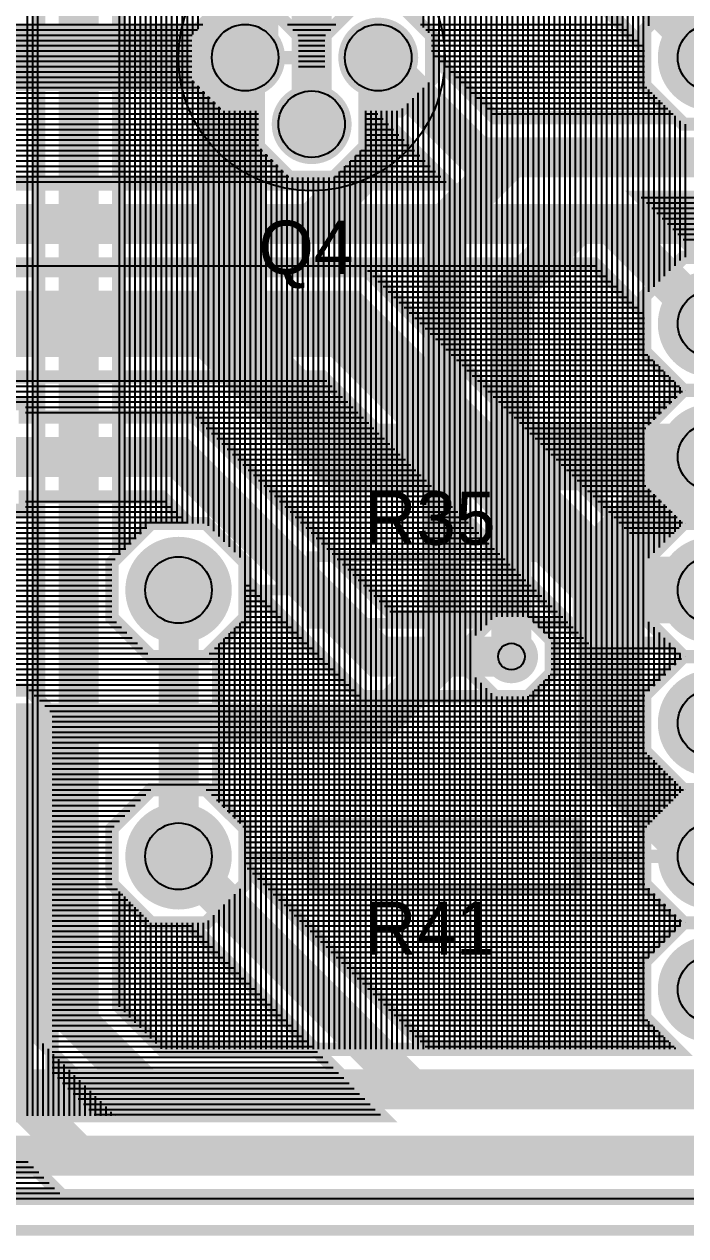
# Model space of a CAD drawing. Header units: inches. Extents: x -5.9 to 5.9, y -1.2 to 1.2.
# Drawn here: x -1.607 to -1.11, y -1.217 to -0.306 of the extents above; entities that cross this region are included whole.
import ezdxf

# ---------------------------------------------------------------- set-up
doc = ezdxf.new("R2010")
doc.units = ezdxf.units.IN
doc.layers.get('0').update_dxf_attribs({"linetype": 'CONTINUOUS'})

# ---------------------------------------------------------------- blocks, each defined once
blk = doc.blocks.new('EPAD')
at = {"const_width": 0.5}
blk.add_lwpolyline([(-0.25, 0, 1), (0.25, 0, 1)], format="xyb", close=True, dxfattribs=at)

msp = doc.modelspace()

# ---------------------------------------------------------------- linework, layer by layer
for points, const_width in [([(-5.627949, -1.212602), (5.887799, -1.212602), (5.887799, 0.755902), (-5.627949, 0.755902), (-5.627949, -1.212602)], 0.008), ([(-5.627949, -1.212602), (5.887799, -1.212602), (5.887799, 0.755902), (-5.627949, 0.755902), (-5.627949, -1.212602)], 0.008), ([(-5.627949, -1.212602), (5.887799, -1.212602), (5.887799, 0.755902), (-5.627949, 0.755902), (-5.627949, -1.212602)], 0.008), ([(5.745151, -1.188602), (-5.4853, -1.188602), (-5.445626, -1.148928), (-5.445626, -1.079426), (-5.494772, -1.03028), (-5.564275, -1.03028), (-5.603949, -1.069954), (-5.603949, 0.613253), (-5.564275, 0.573579), (-5.494772, 0.573579), (-5.445626, 0.622725), (-5.445626, 0.692228), (-5.4853, 0.731902), (5.745151, 0.731902)], 0.01), ([(5.745151, -1.188602), (-5.4853, -1.188602), (-5.445626, -1.148928), (-5.445626, -1.079426), (-5.494772, -1.03028), (-5.564275, -1.03028), (-5.603949, -1.069954), (-5.603949, 0.613253), (-5.564275, 0.573579), (-5.494772, 0.573579), (-5.445626, 0.622725), (-5.445626, 0.692228), (-5.4853, 0.731902), (5.745151, 0.731902)], 0.01), ([(-1.090941, 0.2685), (-1.390941, -0.0315), (-1.390941, -0.3815)], 0.03), ([(-1.440941, -0.3315), (-1.440941, -0.1815), (-1.490941, -0.1315), (-1.490941, 0.0685)], 0.05), ([(-0.690941, -1.0315), (-0.765941, -1.1065), (-1.515941, -1.1065), (-1.565941, -1.0565), (-1.565941, -0.0565), (-1.690941, 0.0685)], 0.03), ([(-1.090941, -0.7315), (-1.015941, -0.7315), (-0.990941, -0.7065), (0.609059, -0.7065), (0.809059, -0.5065), (2.159059, -0.5065), (2.234059, -0.4315), (2.234059, -0.1565), (2.109059, -0.0315)], 0.05), ([(4.509059, -0.0315), (4.234059, -0.3065), (4.234059, -0.5315), (4.184059, -0.5815), (3.759059, -0.5815), (3.759059, -1.0565), (3.709059, -1.1065), (0.984059, -1.1065), (0.884059, -1.0065), (0.684059, -1.0065), (0.584059, -1.1065), (-3.115941, -1.1065), (-3.290941, -0.9315)], 0.03), ([(-1.424372, -0.2915), (-1.420941, -0.294932), (-1.420941, -0.019074)], 0.01), ([(-1.07023, -0.9815), (-1.111652, -0.9815), (-1.140941, -1.010789), (-1.140941, -1.052211), (-1.116651, -1.0765), (-1.503515, -1.0765), (-1.535941, -1.044074), (-1.535941, -0.95721), (-1.511652, -0.9815), (-1.47023, -0.9815), (-1.440941, -0.952211), (-1.440941, -0.910789), (-1.460941, -0.890789), (-1.460941, -0.772211), (-1.440941, -0.752211), (-1.440941, -0.710789), (-1.47023, -0.6815), (-1.511652, -0.6815), (-1.535941, -0.70579), (-1.535941, -0.044074)], 0.01), ([(-1.360941, -0.043926), (-1.360941, -0.294932), (-1.357509, -0.2915)], 0.01), ([(1.009059, -0.9315), (0.734059, -0.9315), (0.684059, -0.9815), (0.684059, -1.1065), (0.634059, -1.1565), (-2.115941, -1.1565), (-2.165941, -1.1065), (-2.165941, -0.3065), (-1.990941, -0.1315)], 0.03), ([(-1.090941, -0.3315), (-1.215941, -0.2065), (-3.040941, -0.2065), (-3.140941, -0.3065), (-4.315941, -0.3065), (-4.390941, -0.2315)], 0.03), ([(-1.324372, -0.2915), (-1.300941, -0.314931), (-1.300941, -0.329074), (-1.253515, -0.3765), (-1.116651, -0.3765), (-1.140941, -0.352211), (-1.140941, -0.323926), (-1.228367, -0.2365)], 0.01), ([(-1.340941, -0.3315), (-1.265941, -0.4065), (-0.940941, -0.4065), (-0.790941, -0.2565), (-0.365941, -0.2565), (-0.240941, -0.3815), (-0.015941, -0.3815), (0.084059, -0.2815), (0.209059, -0.2815)], 0.03), ([(-1.595941, -0.278926), (-1.595941, -1.068926), (-1.538366, -1.1265), (-2.103515, -1.1265)], 0.01), ([(-1.140941, -0.352211), (-1.140941, -0.310789), (-1.111652, -0.2815), (-1.07023, -0.2815), (-1.040941, -0.310789), (-1.040941, -0.352211), (-1.07023, -0.3815), (-1.111652, -0.3815), (-1.140941, -0.352211)], 0.01), ([(-2.178367, -0.4265), (-1.288366, -0.4265), (-1.343367, -0.3715), (-1.350941, -0.3715), (-1.350941, -0.398069), (-1.374372, -0.4215), (-1.407509, -0.4215), (-1.430941, -0.398069), (-1.430941, -0.3715), (-1.457509, -0.3715), (-1.480941, -0.348069), (-1.480941, -0.314931), (-1.457509, -0.2915)], 0.01), ([(-1.324372, -0.2915), (-1.300941, -0.314931), (-1.300941, -0.348069), (-1.324372, -0.3715), (-1.350941, -0.3715), (-1.350941, -0.398069), (-1.374372, -0.4215), (-1.407509, -0.4215), (-1.430941, -0.398069), (-1.430941, -0.3715), (-1.457509, -0.3715), (-1.480941, -0.348069), (-1.480941, -0.314931), (-1.457509, -0.2915)], 0.01), ([(-1.440941, -0.2915), (-1.440941, -0.3315)], 0.01), ([(-1.440941, -0.2915), (-1.440941, -0.3315)], 0.01), ([(-1.424372, -0.2915), (-1.400941, -0.314931), (-1.400941, -0.3415), (-1.380941, -0.3415), (-1.380941, -0.314931), (-1.357509, -0.2915)], 0.01), ([(-1.690941, -0.3315), (-1.440941, -0.3315)], 0.05), ([(-1.440941, -0.3315), (-1.450941, -0.3415), (-1.450941, -0.5465), (-1.365941, -0.6315), (-1.090941, -0.6315)], 0.05), ([(-1.340941, -0.3315), (-1.340941, -0.4065), (-1.390941, -0.4565), (-3.015941, -0.4565), (-3.215941, -0.6565), (-4.315941, -0.6565), (-4.390941, -0.7315)], 0.03), ([(-1.480941, -0.3315), (-1.440941, -0.3315)], 0.01), ([(-1.480941, -0.3315), (-1.440941, -0.3315)], 0.01), ([(-1.440941, -0.3715), (-1.440941, -0.3315)], 0.01), ([(-1.400941, -0.3315), (-1.440941, -0.3315)], 0.01), ([(-1.440941, -0.3715), (-1.440941, -0.3315)], 0.01), ([(2.059059, -0.4565), (0.184059, -0.4565), (0.134059, -0.4065), (-1.240941, -0.4065), (-1.290941, -0.4565), (-1.290941, -0.7815), (-1.340941, -0.8315), (-2.390941, -0.8315), (-2.590941, -1.0315)], 0.03), ([(-1.465783, -0.432012), (-1.454799, -0.406776)], 0.008), ([(-1.465783, -0.432012), (-1.454799, -0.406776)], 0.008), ([(-1.465783, -0.432012), (-1.454799, -0.406776)], 0.008), ([(-1.427516, -0.421854), (-1.436492, -0.445043), (-1.46535, -0.433232)], 0.008), ([(-1.427516, -0.421854), (-1.436492, -0.445043), (-1.46535, -0.433232)], 0.008), ([(-1.427516, -0.421854), (-1.436492, -0.445043), (-1.46535, -0.433232)], 0.008), ([(-0.928515, -0.4365), (-1.143516, -0.4365), (-1.098515, -0.4815)], 0.01), ([(-4.990941, -0.6315), (-4.915941, -0.6315), (-4.890941, -0.6065), (-2.315941, -0.6065), (-2.165941, -0.4565), (-1.165941, -0.4565), (-1.090941, -0.5315)], 0.03), ([(-0.765941, -0.4565), (-1.190941, -0.4565), (-1.240941, -0.5065), (-1.240941, -0.7815)], 0.03), ([(-1.07023, -0.7815), (-1.111652, -0.7815), (-1.121652, -0.7715), (-1.182509, -0.7715), (-1.382509, -0.5715), (-1.66023, -0.5715), (-1.67023, -0.5815), (-1.711652, -0.5815), (-1.740941, -0.552211), (-1.740941, -0.510789), (-1.716651, -0.4865), (-2.065231, -0.4865), (-2.040941, -0.510789), (-2.040941, -0.552211), (-2.07023, -0.5815), (-2.098515, -0.5815)], 0.01), ([(-1.07023, -0.5815), (-1.111652, -0.5815), (-1.140941, -0.552211), (-1.140941, -0.523926), (-1.178367, -0.4865), (-1.665231, -0.4865), (-1.66023, -0.4915), (-1.349373, -0.4915), (-1.149373, -0.6915), (-1.121652, -0.6915), (-1.111652, -0.6815), (-1.07023, -0.6815)], 0.01), ([(-1.140941, -0.552211), (-1.140941, -0.510789), (-1.111652, -0.4815), (-1.07023, -0.4815), (-1.040941, -0.510789), (-1.040941, -0.552211), (-1.07023, -0.5815), (-1.111652, -0.5815), (-1.140941, -0.552211)], 0.01), ([(-1.090941, -0.7315), (-1.165941, -0.7315), (-1.365941, -0.5315), (-1.690941, -0.5315)], 0.05), ([(-1.040941, -0.610789), (-1.040941, -0.652211), (-1.07023, -0.6815), (-1.111652, -0.6815), (-1.140941, -0.652211), (-1.140941, -0.610789), (-1.111652, -0.5815), (-1.07023, -0.5815), (-1.040941, -0.610789)], 0.01), ([(-1.040941, -0.610789), (-1.040941, -0.652211), (-1.07023, -0.6815), (-1.111652, -0.6815), (-1.140941, -0.652211), (-1.140941, -0.610789), (-1.111652, -0.5815), (-1.07023, -0.5815), (-1.040941, -0.610789)], 0.01), ([(-1.605941, -0.6015), (-1.478515, -0.6015), (-1.328515, -0.7515), (-1.228515, -0.7515), (-1.210941, -0.769074), (-1.210941, -0.793926), (-1.228515, -0.8115), (-1.353367, -0.8115), (-1.440941, -0.723925), (-1.440941, -0.752211), (-1.47023, -0.7815), (-1.511652, -0.7815), (-1.540941, -0.752211), (-1.540941, -0.710789), (-1.511652, -0.6815), (-1.483366, -0.6815), (-1.503367, -0.6615), (-1.605941, -0.6615), (-1.605941, -0.6715), (-1.685941, -0.6715), (-1.685941, -0.5915), (-1.605941, -0.5915), (-1.605941, -0.6015)], 0.01), ([(-1.090941, -0.9315), (-1.165941, -0.8565), (-1.165941, -0.7065), (-1.090941, -0.6315)], 0.05), ([(-1.240941, -0.7815), (-1.340941, -0.7815), (-1.490941, -0.6315), (-1.645941, -0.6315)], 0.03), ([(-1.140941, -0.6315), (-1.090941, -0.6315)], 0.01), ([(-1.140941, -0.6315), (-1.090941, -0.6315)], 0.01), ([(-1.140941, -0.752211), (-1.140941, -0.710789), (-1.111652, -0.6815), (-1.07023, -0.6815), (-1.040941, -0.710789), (-1.040941, -0.752211), (-1.07023, -0.7815), (-1.111652, -0.7815), (-1.140941, -0.752211)], 0.01), ([(-1.390941, -0.7565), (-1.190941, -0.7565), (-1.190941, -0.7065), (-1.390941, -0.7065), (-1.390941, -0.7565)], 0.008), ([(-1.390941, -0.7565), (-1.190941, -0.7565), (-1.190941, -0.7065), (-1.390941, -0.7065), (-1.390941, -0.7565)], 0.008), ([(-1.390941, -0.7565), (-1.190941, -0.7565), (-1.190941, -0.7065), (-1.390941, -0.7065), (-1.390941, -0.7565)], 0.008), ([(-1.490941, -0.9315), (-1.490941, -0.7315)], 0.03), ([(-1.440941, -0.7315), (-1.390941, -0.7315)], 0.008), ([(-1.440941, -0.7315), (-1.390941, -0.7315)], 0.008), ([(-1.440941, -0.7315), (-1.390941, -0.7315)], 0.008), ([(-1.190941, -0.7315), (-1.140941, -0.7315)], 0.008), ([(-1.190941, -0.7315), (-1.140941, -0.7315)], 0.008), ([(-1.190941, -0.7315), (-1.140941, -0.7315)], 0.008), ([(-1.270941, -0.793926), (-1.270941, -0.769074), (-1.253367, -0.7515), (-1.228515, -0.7515), (-1.210941, -0.769074), (-1.210941, -0.793926), (-1.228515, -0.8115), (-1.253367, -0.8115), (-1.270941, -0.793926)], 0.01), ([(-1.07023, -0.7815), (-1.111652, -0.7815), (-1.140941, -0.810789), (-1.140941, -0.852211), (-1.111652, -0.8815), (-1.07023, -0.8815)], 0.01), ([(-1.140941, -0.852211), (-1.140941, -0.810789), (-1.111652, -0.7815), (-1.07023, -0.7815), (-1.040941, -0.810789), (-1.040941, -0.852211), (-1.07023, -0.8815), (-1.111652, -0.8815), (-1.140941, -0.852211)], 0.01), ([(-1.635941, -0.8065), (-1.603515, -0.8065), (-1.585941, -0.824074), (-1.585941, -1.094074), (-1.553515, -1.1265), (-1.338366, -1.1265), (-1.483367, -0.9815), (-1.511652, -0.9815), (-1.540941, -0.952211), (-1.540941, -0.910789), (-1.511652, -0.8815), (-1.47023, -0.8815), (-1.440941, -0.910789), (-1.440941, -0.939074), (-1.303515, -1.0765), (-1.116651, -1.0765), (-1.140941, -1.052211), (-1.140941, -1.010789), (-1.111652, -0.9815), (-1.083367, -0.9815)], 0.01), ([(-0.690941, -0.8315), (-0.790941, -0.9315), (-1.090941, -0.9315)], 0.05), ([(-1.690941, -0.8365), (-1.615941, -0.8365), (-1.615941, -1.1065), (-1.565941, -1.1565), (2.684059, -1.1565), (2.809059, -1.0315)], 0.03), ([(-1.040941, -0.910789), (-1.040941, -0.952211), (-1.07023, -0.9815), (-1.111652, -0.9815), (-1.140941, -0.952211), (-1.140941, -0.910789), (-1.111652, -0.8815), (-1.07023, -0.8815), (-1.040941, -0.910789)], 0.01), ([(-1.083366, -0.9815), (-1.111652, -0.9815), (-1.140941, -0.952211), (-1.140941, -0.910789), (-1.111652, -0.8815), (-1.07023, -0.8815)], 0.01), ([(-1.390941, -0.9565), (-1.190941, -0.9565), (-1.190941, -0.9065), (-1.390941, -0.9065), (-1.390941, -0.9565)], 0.008), ([(-1.390941, -0.9565), (-1.190941, -0.9565), (-1.190941, -0.9065), (-1.390941, -0.9065), (-1.390941, -0.9565)], 0.008), ([(-1.390941, -0.9565), (-1.190941, -0.9565), (-1.190941, -0.9065), (-1.390941, -0.9065), (-1.390941, -0.9565)], 0.008), ([(-1.490941, -0.9315), (-1.315941, -1.1065), (2.659059, -1.1065), (2.734059, -1.0315)], 0.03), ([(-1.390941, -0.9315), (-1.440941, -0.9315)], 0.008), ([(-1.390941, -0.9315), (-1.440941, -0.9315)], 0.008), ([(-1.390941, -0.9315), (-1.440941, -0.9315)], 0.008), ([(-1.140941, -0.9315), (-1.190941, -0.9315)], 0.008), ([(-1.140941, -0.9315), (-1.190941, -0.9315)], 0.008), ([(-1.140941, -0.9315), (-1.190941, -0.9315)], 0.008), ([(-1.140941, -0.9315), (-1.090941, -0.9315)], 0.01), ([(-1.140941, -0.9315), (-1.090941, -0.9315)], 0.01), ([(-4.765941, -1.1315), (-4.740941, -1.1565), (0.684059, -1.1565), (0.734059, -1.1065), (0.734059, -1.0565)], 0.03), ([(2.696485, -1.1865), (-1.578367, -1.1865), (-1.645941, -1.118926)], 0.01), ([(0.646485, -1.1865), (-2.128367, -1.1865)], 0.01)]:
    msp.add_lwpolyline(points, dxfattribs=dict(const_width=const_width))
for points in [[(-1.141609, -1.0765), (-1.141609, 0.175407)], [(-1.149483, -1.0765), (-1.149483, 0.167533)], [(-1.145546, -1.0765), (-1.145546, 0.17147)], [(-1.161294, -1.0765), (-1.161294, 0.155722)], [(-1.157357, -1.0765), (-1.157357, 0.159659)], [(-1.15342, -1.0765), (-1.15342, 0.163596)], [(-1.169168, -1.0765), (-1.169168, 0.147848)], [(-1.165231, -1.0765), (-1.165231, 0.151785)], [(-1.177042, -1.0765), (-1.177042, 0.139974)], [(-1.173105, -1.0765), (-1.173105, 0.143911)], [(-1.188853, -1.0765), (-1.188853, 0.128163)], [(-1.184916, -1.0765), (-1.184916, 0.1321)], [(-1.180979, -1.0765), (-1.180979, 0.136037)], [(-1.196727, -1.0765), (-1.196727, 0.120289)], [(-1.19279, -1.0765), (-1.19279, 0.124226)], [(-1.204601, -1.0765), (-1.204601, 0.112415)], [(-1.200664, -1.0765), (-1.200664, 0.116352)], [(-1.216412, -0.763603), (-1.216412, 0.100604)], [(-1.212475, -0.76754), (-1.212475, 0.104541)], [(-1.208538, -1.0765), (-1.208538, 0.108478)], [(-1.224286, -0.755729), (-1.224286, 0.09273)], [(-1.220349, -0.759666), (-1.220349, 0.096667)], [(-1.23216, -0.7515), (-1.23216, 0.084856)], [(-1.228223, -0.751792), (-1.228223, 0.088793)], [(-1.243971, -0.7515), (-1.243971, 0.073044)], [(-1.240034, -0.7515), (-1.240034, 0.076981)], [(-1.236097, -0.7515), (-1.236097, 0.080919)], [(-1.251845, -0.7515), (-1.251845, 0.06517)], [(-1.247908, -0.7515), (-1.247908, 0.069107)], [(-1.259719, -0.757852), (-1.259719, 0.057296)], [(-1.255782, -0.753915), (-1.255782, 0.061233)], [(-1.267593, -0.765726), (-1.267593, 0.049422)], [(-1.263656, -0.761789), (-1.263656, 0.053359)], [(-1.53531, -0.705159), (-1.53531, 0.042159)], [(-1.531373, -0.701222), (-1.531373, 0.038222)], [(-1.279404, -1.0765), (-1.279404, 0.037611)], [(-1.275467, -1.0765), (-1.275467, 0.041548)], [(-1.27153, -1.0765), (-1.27153, 0.045485)], [(-1.527436, -0.697285), (-1.527436, 0.034285)], [(-1.523499, -0.693348), (-1.523499, 0.030348)], [(-1.287278, -1.0765), (-1.287278, 0.029737)], [(-1.283341, -1.0765), (-1.283341, 0.033674)], [(-1.519562, -0.689411), (-1.519562, 0.026411)], [(-1.515625, -0.685474), (-1.515625, 0.022474)], [(-1.511688, -0.681537), (-1.511688, 0.018537)], [(-1.507751, -0.6815), (-1.507751, 0.0185)], [(-1.503814, -0.6815), (-1.503814, 0.0185)], [(-1.499877, -0.6815), (-1.499877, 0.0185)], [(-1.49594, -0.6815), (-1.49594, 0.0185)], [(-1.492003, -0.6815), (-1.492003, 0.0185)], [(-1.488066, -0.6815), (-1.488066, 0.0185)], [(-1.484129, -0.6815), (-1.484129, 0.0185)], [(-1.480192, -0.314183), (-1.480192, 0.0185)], [(-1.476255, -0.310246), (-1.476255, 0.0185)], [(-1.295152, -1.0765), (-1.295152, 0.021863)], [(-1.291215, -1.0765), (-1.291215, 0.0258)], [(-1.306963, -0.308909), (-1.306963, 0.010052)], [(-1.303026, -0.312846), (-1.303026, 0.013989)], [(-1.299089, -1.0765), (-1.299089, 0.017926)], [(-1.137672, -0.307521), (-1.137672, -0.055479)], [(-1.596571, -1.1265), (-1.596571, -0.279556)], [(-1.604445, -1.1265), (-1.604445, -0.2865)], [(-1.600508, -1.1265), (-1.600508, -0.283493)], [(-1.645018, -0.306713), (-1.472722, -0.306713)], [(-1.40916, -0.306713), (-1.372722, -0.306713)], [(-1.30916, -0.306713), (-1.158154, -0.306713)], [(-1.641081, -0.31065), (-1.476659, -0.31065)], [(-1.640941, -0.314587), (-1.480596, -0.314587)], [(-1.640941, -0.318524), (-1.480941, -0.318524)], [(-1.405223, -0.31065), (-1.376659, -0.31065)], [(-1.401286, -0.314587), (-1.380596, -0.314587)], [(-1.400941, -0.318524), (-1.380941, -0.318524)], [(-1.305223, -0.31065), (-1.154217, -0.31065)], [(-1.301286, -0.314587), (-1.15028, -0.314587)], [(-1.300941, -0.318524), (-1.146343, -0.318524)], [(-1.640941, -0.322461), (-1.480941, -0.322461)], [(-1.640941, -0.326398), (-1.480941, -0.326398)], [(-1.400941, -0.322461), (-1.380941, -0.322461)], [(-1.400941, -0.326398), (-1.380941, -0.326398)], [(-1.300941, -0.322461), (-1.142406, -0.322461)], [(-1.300941, -0.326398), (-1.140941, -0.326398)], [(-1.640941, -0.330335), (-1.480941, -0.330335)], [(-1.640941, -0.334272), (-1.480941, -0.334272)], [(-1.400941, -0.330335), (-1.380941, -0.330335)], [(-1.400941, -0.334272), (-1.380941, -0.334272)], [(-1.299681, -0.330335), (-1.140941, -0.330335)], [(-1.295744, -0.334272), (-1.140941, -0.334272)], [(-1.640941, -0.338209), (-1.480941, -0.338209)], [(-1.640941, -0.342146), (-1.480941, -0.342146)], [(-1.400941, -0.338209), (-1.380941, -0.338209)], [(-1.291807, -0.338209), (-1.140941, -0.338209)], [(-1.28787, -0.342146), (-1.140941, -0.342146)], [(-1.642687, -0.353957), (-1.475052, -0.353957)], [(-1.640941, -0.346083), (-1.480941, -0.346083)], [(-1.640941, -0.35002), (-1.478989, -0.35002)], [(-1.480192, -0.6815), (-1.480192, -0.348817)], [(-1.476255, -0.6815), (-1.476255, -0.352754)], [(-1.306963, -1.0765), (-1.306963, -0.354091)], [(-1.303026, -1.0765), (-1.303026, -0.350154)], [(-1.283933, -0.346083), (-1.140941, -0.346083)], [(-1.279996, -0.35002), (-1.140941, -0.35002)], [(-1.276059, -0.353957), (-1.139194, -0.353957)], [(-1.650561, -0.361831), (-1.467178, -0.361831)], [(-1.646624, -0.357894), (-1.471115, -0.357894)], [(-1.472318, -0.6815), (-1.472318, -0.356691)], [(-1.468381, -0.68335), (-1.468381, -0.360628)], [(-1.314837, -1.0765), (-1.314837, -0.361965)], [(-1.3109, -1.0765), (-1.3109, -0.358028)], [(-1.272122, -0.357894), (-1.135257, -0.357894)], [(-1.268185, -0.361831), (-1.13132, -0.361831)], [(-1.137672, -0.507521), (-1.137672, -0.355479)], [(-1.133735, -0.503584), (-1.133735, -0.359416)], [(-1.129798, -0.499647), (-1.129798, -0.363353)], [(-1.658435, -0.369705), (-1.459304, -0.369705)], [(-1.654498, -0.365768), (-1.463241, -0.365768)], [(-1.464444, -0.687287), (-1.464444, -0.364565)], [(-1.460507, -0.691224), (-1.460507, -0.368502)], [(-1.45657, -0.695161), (-1.45657, -0.3715)], [(-1.452633, -0.699098), (-1.452633, -0.3715)], [(-1.448696, -0.703035), (-1.448696, -0.3715)], [(-1.444759, -0.706972), (-1.444759, -0.3715)], [(-1.440822, -1.0765), (-1.440822, -0.3715)], [(-1.436885, -1.0765), (-1.436885, -0.3715)], [(-1.432948, -1.0765), (-1.432948, -0.3715)], [(-1.35027, -1.0765), (-1.35027, -0.3715)], [(-1.346333, -1.0765), (-1.346333, -0.3715)], [(-1.342396, -1.0765), (-1.342396, -0.3715)], [(-1.338459, -1.0765), (-1.338459, -0.3715)], [(-1.334522, -1.0765), (-1.334522, -0.3715)], [(-1.330585, -1.0765), (-1.330585, -0.3715)], [(-1.326648, -1.0765), (-1.326648, -0.3715)], [(-1.322711, -1.0765), (-1.322711, -0.369839)], [(-1.318774, -1.0765), (-1.318774, -0.365902)], [(-1.264248, -0.365768), (-1.127383, -0.365768)], [(-1.260311, -0.369705), (-1.123446, -0.369705)], [(-1.125861, -0.49571), (-1.125861, -0.36729)], [(-1.121924, -0.491773), (-1.121924, -0.371227)], [(-2.250941, -0.381516), (-1.430941, -0.381516)], [(-1.666309, -0.377579), (-1.430941, -0.377579)], [(-1.662372, -0.373642), (-1.430941, -0.373642)], [(-1.350941, -0.373642), (-1.341224, -0.373642)], [(-1.350941, -0.377579), (-1.337287, -0.377579)], [(-1.350941, -0.381516), (-1.33335, -0.381516)], [(-1.256374, -0.373642), (-1.119509, -0.373642)], [(-1.117987, -0.487836), (-1.117987, -0.375164)], [(-1.11405, -0.483899), (-1.11405, -0.379101)], [(-1.110113, -0.4815), (-1.110113, -0.3815)], [(-2.250941, -0.385453), (-1.430941, -0.385453)], [(-2.250941, -0.38939), (-1.430941, -0.38939)], [(-1.350941, -0.385453), (-1.329413, -0.385453)], [(-1.350941, -0.38939), (-1.325476, -0.38939)], [(-2.250941, -0.393327), (-1.430941, -0.393327)], [(-2.250941, -0.397264), (-1.430941, -0.397264)], [(-1.429011, -1.0765), (-1.429011, -0.399998)], [(-1.350941, -0.393327), (-1.321539, -0.393327)], [(-1.350941, -0.397264), (-1.317602, -0.397264)], [(-2.250941, -0.401201), (-1.427808, -0.401201)], [(-2.250941, -0.405138), (-1.423871, -0.405138)], [(-2.250941, -0.409075), (-1.419934, -0.409075)], [(-1.425074, -1.0765), (-1.425074, -0.403935)], [(-1.421137, -1.0765), (-1.421137, -0.407872)], [(-1.362081, -1.0765), (-1.362081, -0.409209)], [(-1.361948, -0.409075), (-1.305791, -0.409075)], [(-1.358144, -1.0765), (-1.358144, -0.405272)], [(-1.358011, -0.405138), (-1.309728, -0.405138)], [(-1.354207, -1.0765), (-1.354207, -0.401335)], [(-1.354074, -0.401201), (-1.313665, -0.401201)], [(-2.250941, -0.413012), (-1.415997, -0.413012)], [(-2.250941, -0.416949), (-1.41206, -0.416949)], [(-1.4172, -1.0765), (-1.4172, -0.411809)], [(-1.413263, -1.0765), (-1.413263, -0.415746)], [(-1.369956, -1.0765), (-1.369956, -0.417083)], [(-1.369822, -0.416949), (-1.297917, -0.416949)], [(-1.366019, -1.0765), (-1.366019, -0.413146)], [(-1.365885, -0.413012), (-1.301854, -0.413012)], [(-2.250941, -0.420886), (-1.408123, -0.420886)], [(-2.250941, -0.424823), (-1.290043, -0.424823)], [(-1.409326, -1.0765), (-1.409326, -0.419683)], [(-1.405389, -1.0765), (-1.405389, -0.4215)], [(-1.401452, -1.0765), (-1.401452, -0.4215)], [(-1.397515, -1.0765), (-1.397515, -0.4215)], [(-1.393578, -1.0765), (-1.393578, -0.4215)], [(-1.389641, -1.0765), (-1.389641, -0.4215)], [(-1.385704, -1.0765), (-1.385704, -0.4215)], [(-1.381767, -1.0765), (-1.381767, -0.4215)], [(-1.37783, -1.0765), (-1.37783, -0.4215)], [(-1.373893, -1.0765), (-1.373893, -0.42102)], [(-1.373759, -0.420886), (-1.29398, -0.420886)], [(-1.143382, -0.436634), (-0.788501, -0.436634)], [(-1.139445, -0.440571), (-0.792438, -0.440571)], [(-1.135508, -0.444508), (-0.795941, -0.444508)], [(-1.131571, -0.448445), (-0.795941, -0.448445)], [(-1.127634, -0.452382), (-0.795941, -0.452382)], [(-1.123697, -0.456319), (-0.795941, -0.456319)], [(-1.11976, -0.460256), (-0.795941, -0.460256)], [(-1.115823, -0.464193), (-0.795941, -0.464193)], [(-1.111886, -0.46813), (-0.795941, -0.46813)], [(-1.663916, -0.487815), (-1.177051, -0.487815)], [(-1.349121, -0.491752), (-1.173114, -0.491752)], [(-1.345184, -0.495689), (-1.169177, -0.495689)], [(-1.341247, -0.499626), (-1.16524, -0.499626)], [(-1.33731, -0.503563), (-1.161303, -0.503563)], [(-1.333373, -0.5075), (-1.157366, -0.5075)], [(-1.329436, -0.511437), (-1.153429, -0.511437)], [(-1.325499, -0.515374), (-1.149492, -0.515374)], [(-1.321562, -0.519311), (-1.145555, -0.519311)], [(-1.317625, -0.523248), (-1.141618, -0.523248)], [(-1.313688, -0.527185), (-1.140941, -0.527185)], [(-1.309751, -0.531122), (-1.140941, -0.531122)], [(-1.305814, -0.535059), (-1.140941, -0.535059)], [(-1.301877, -0.538996), (-1.140941, -0.538996)], [(-1.29794, -0.542933), (-1.140941, -0.542933)], [(-1.294003, -0.54687), (-1.140941, -0.54687)], [(-1.290066, -0.550807), (-1.140941, -0.550807)], [(-1.286129, -0.554744), (-1.138407, -0.554744)], [(-1.282192, -0.558681), (-1.13447, -0.558681)], [(-1.278255, -0.562618), (-1.130533, -0.562618)], [(-1.137672, -0.607521), (-1.137672, -0.555479)], [(-1.133735, -0.603584), (-1.133735, -0.559416)], [(-1.129798, -0.599647), (-1.129798, -0.563353)], [(-1.274318, -0.566555), (-1.126596, -0.566555)], [(-1.270381, -0.570492), (-1.122659, -0.570492)], [(-1.125861, -0.59571), (-1.125861, -0.56729)], [(-1.121924, -0.591773), (-1.121924, -0.571227)], [(-2.099319, -0.582303), (-1.371706, -0.582303)], [(-1.667097, -0.578366), (-1.375643, -0.578366)], [(-1.66316, -0.574429), (-1.37958, -0.574429)], [(-1.266444, -0.574429), (-1.118722, -0.574429)], [(-1.262507, -0.578366), (-1.114785, -0.578366)], [(-1.25857, -0.582303), (-1.112454, -0.582303)], [(-1.117987, -0.587836), (-1.117987, -0.575164)], [(-1.11405, -0.583899), (-1.11405, -0.579101)], [(-1.110113, -0.5815), (-1.110113, -0.5815)], [(-2.107193, -0.590177), (-1.363831, -0.590177)], [(-2.103256, -0.58624), (-1.367769, -0.58624)], [(-1.254633, -0.58624), (-1.116391, -0.58624)], [(-1.250696, -0.590177), (-1.120328, -0.590177)], [(-1.605941, -0.594114), (-1.359894, -0.594114)], [(-1.605941, -0.598051), (-1.355957, -0.598051)], [(-1.246759, -0.594114), (-1.124265, -0.594114)], [(-1.242822, -0.598051), (-1.128202, -0.598051)], [(-1.478028, -0.601988), (-1.35202, -0.601988)], [(-1.474091, -0.605925), (-1.348083, -0.605925)], [(-1.238885, -0.601988), (-1.132139, -0.601988)], [(-1.234948, -0.605925), (-1.136076, -0.605925)], [(-1.470154, -0.609862), (-1.344146, -0.609862)], [(-1.466217, -0.613799), (-1.340209, -0.613799)], [(-1.46228, -0.617736), (-1.336272, -0.617736)], [(-1.231011, -0.609862), (-1.140013, -0.609862)], [(-1.227074, -0.613799), (-1.140941, -0.613799)], [(-1.223137, -0.617736), (-1.140941, -0.617736)], [(-1.458343, -0.621673), (-1.332335, -0.621673)], [(-1.454406, -0.62561), (-1.328398, -0.62561)], [(-1.2192, -0.621673), (-1.140941, -0.621673)], [(-1.215263, -0.62561), (-1.140941, -0.62561)], [(-1.450469, -0.629547), (-1.324461, -0.629547)], [(-1.446531, -0.633484), (-1.320524, -0.633484)], [(-1.211326, -0.629547), (-1.140941, -0.629547)], [(-1.207389, -0.633484), (-1.140941, -0.633484)], [(-1.442594, -0.637421), (-1.316587, -0.637421)], [(-1.438657, -0.641358), (-1.31265, -0.641358)], [(-1.43472, -0.645295), (-1.308713, -0.645295)], [(-1.203452, -0.637421), (-1.140941, -0.637421)], [(-1.199515, -0.641358), (-1.140941, -0.641358)], [(-1.195578, -0.645295), (-1.140941, -0.645295)], [(-1.430783, -0.649232), (-1.304776, -0.649232)], [(-1.426846, -0.653169), (-1.300839, -0.653169)], [(-1.191641, -0.649232), (-1.140941, -0.649232)], [(-1.187704, -0.653169), (-1.139982, -0.653169)], [(-1.422909, -0.657106), (-1.296902, -0.657106)], [(-1.418972, -0.661043), (-1.292965, -0.661043)], [(-1.183767, -0.657106), (-1.136045, -0.657106)], [(-1.17983, -0.661043), (-1.132108, -0.661043)], [(-1.137672, -0.707521), (-1.137672, -0.655479)], [(-1.133735, -0.703584), (-1.133735, -0.659416)], [(-1.129798, -0.699647), (-1.129798, -0.663353)], [(-2.18987, -0.672854), (-1.492012, -0.672854)], [(-1.605941, -0.66498), (-1.499886, -0.66498)], [(-1.605941, -0.668917), (-1.495949, -0.668917)], [(-1.415035, -0.66498), (-1.289028, -0.66498)], [(-1.411098, -0.668917), (-1.285091, -0.668917)], [(-1.407161, -0.672854), (-1.281154, -0.672854)], [(-1.175893, -0.66498), (-1.128171, -0.66498)], [(-1.171956, -0.668917), (-1.124234, -0.668917)], [(-1.168019, -0.672854), (-1.120297, -0.672854)], [(-1.125861, -0.69571), (-1.125861, -0.66729)], [(-1.121924, -0.691773), (-1.121924, -0.671227)], [(-1.967869, -0.676791), (-1.488075, -0.676791)], [(-1.963931, -0.680728), (-1.484138, -0.680728)], [(-1.403224, -0.676791), (-1.277217, -0.676791)], [(-1.399287, -0.680728), (-1.27328, -0.680728)], [(-1.164082, -0.676791), (-1.11636, -0.676791)], [(-1.160145, -0.680728), (-1.112423, -0.680728)], [(-1.117987, -0.687836), (-1.117987, -0.675164)], [(-1.11405, -0.683899), (-1.11405, -0.679101)], [(-1.110113, -0.6815), (-1.110113, -0.6815)], [(-1.959994, -0.684665), (-1.514817, -0.684665)], [(-1.956057, -0.688602), (-1.518754, -0.688602)], [(-1.39535, -0.684665), (-1.269343, -0.684665)], [(-1.391413, -0.688602), (-1.265406, -0.688602)], [(-1.156208, -0.684665), (-1.114817, -0.684665)], [(-1.152271, -0.688602), (-1.118754, -0.688602)], [(-1.95212, -0.692539), (-1.522691, -0.692539)], [(-1.948183, -0.696476), (-1.526628, -0.696476)], [(-1.944246, -0.700413), (-1.530565, -0.700413)], [(-1.387476, -0.692539), (-1.261469, -0.692539)], [(-1.383539, -0.696476), (-1.257532, -0.696476)], [(-1.379602, -0.700413), (-1.253595, -0.700413)], [(-1.940309, -0.70435), (-1.534502, -0.70435)], [(-1.936372, -0.708287), (-1.538439, -0.708287)], [(-1.375665, -0.70435), (-1.249658, -0.70435)], [(-1.371728, -0.708287), (-1.245721, -0.708287)], [(-1.935941, -0.712224), (-1.540941, -0.712224)], [(-1.935941, -0.716161), (-1.540941, -0.716161)], [(-1.367791, -0.712224), (-1.241784, -0.712224)], [(-1.363854, -0.716161), (-1.237847, -0.716161)], [(-1.935941, -0.720098), (-1.540941, -0.720098)], [(-1.935941, -0.724035), (-1.540941, -0.724035)], [(-1.935941, -0.727972), (-1.540941, -0.727972)], [(-1.440941, -0.724035), (-1.440831, -0.724035)], [(-1.440941, -0.727972), (-1.436894, -0.727972)], [(-1.359917, -0.720098), (-1.23391, -0.720098)], [(-1.35598, -0.724035), (-1.229973, -0.724035)], [(-1.352043, -0.727972), (-1.226036, -0.727972)], [(-1.935941, -0.731909), (-1.540941, -0.731909)], [(-1.935941, -0.735846), (-1.540941, -0.735846)], [(-1.440941, -0.731909), (-1.432957, -0.731909)], [(-1.440941, -0.735846), (-1.42902, -0.735846)], [(-1.348106, -0.731909), (-1.222099, -0.731909)], [(-1.344169, -0.735846), (-1.218162, -0.735846)], [(-1.935941, -0.739783), (-1.540941, -0.739783)], [(-1.935941, -0.74372), (-1.540941, -0.74372)], [(-1.440941, -0.739783), (-1.425083, -0.739783)], [(-1.440941, -0.74372), (-1.421146, -0.74372)], [(-1.340232, -0.739783), (-1.214225, -0.739783)], [(-1.336295, -0.74372), (-1.210288, -0.74372)], [(-1.935941, -0.747657), (-1.540941, -0.747657)], [(-1.935941, -0.751594), (-1.540941, -0.751594)], [(-1.440941, -0.747657), (-1.417209, -0.747657)], [(-1.440941, -0.751594), (-1.413272, -0.751594)], [(-1.332358, -0.747657), (-1.206351, -0.747657)], [(-1.22842, -0.751594), (-1.202414, -0.751594)], [(-1.945065, -0.763406), (-1.529746, -0.763406)], [(-1.941128, -0.759469), (-1.533683, -0.759469)], [(-1.937191, -0.755531), (-1.53762, -0.755531)], [(-1.452633, -0.899098), (-1.452633, -0.763902)], [(-1.452136, -0.763406), (-1.401461, -0.763406)], [(-1.448696, -0.903035), (-1.448696, -0.759965)], [(-1.448199, -0.759469), (-1.405398, -0.759469)], [(-1.444759, -0.906972), (-1.444759, -0.756028)], [(-1.444262, -0.755531), (-1.409335, -0.755531)], [(-1.224483, -0.755531), (-1.198477, -0.755531)], [(-1.220546, -0.759469), (-1.19454, -0.759469)], [(-1.216609, -0.763406), (-1.190603, -0.763406)], [(-1.137672, -0.807521), (-1.137672, -0.755479)], [(-1.133735, -0.803584), (-1.133735, -0.759416)], [(-1.129798, -0.799647), (-1.129798, -0.763353)], [(-1.952939, -0.77128), (-1.521872, -0.77128)], [(-1.949002, -0.767343), (-1.525809, -0.767343)], [(-1.460507, -0.891224), (-1.460507, -0.771776)], [(-1.46001, -0.77128), (-1.393587, -0.77128)], [(-1.45657, -0.895161), (-1.45657, -0.767839)], [(-1.456073, -0.767343), (-1.397524, -0.767343)], [(-1.212672, -0.767343), (-1.186666, -0.767343)], [(-1.210941, -0.77128), (-1.182729, -0.77128)], [(-1.125861, -0.79571), (-1.125861, -0.76729)], [(-1.121924, -0.791773), (-1.121924, -0.771227)], [(-1.960813, -0.779154), (-1.513998, -0.779154)], [(-1.956876, -0.775217), (-1.517935, -0.775217)], [(-1.467884, -0.779154), (-1.385713, -0.779154)], [(-1.463947, -0.775217), (-1.38965, -0.775217)], [(-1.210941, -0.775217), (-1.117935, -0.775217)], [(-1.210941, -0.779154), (-1.113998, -0.779154)], [(-1.117987, -0.787836), (-1.117987, -0.775164)], [(-1.11405, -0.783899), (-1.11405, -0.779101)], [(-1.110113, -0.7815), (-1.110113, -0.7815)], [(-2.292988, -0.787028), (-1.377839, -0.787028)], [(-2.289051, -0.790965), (-1.373902, -0.790965)], [(-1.96475, -0.783091), (-1.381776, -0.783091)], [(-1.210941, -0.783091), (-1.113242, -0.783091)], [(-1.210941, -0.787028), (-1.117179, -0.787028)], [(-1.210941, -0.790965), (-1.121116, -0.790965)], [(-2.285114, -0.794902), (-1.369965, -0.794902)], [(-1.635941, -0.798839), (-1.366028, -0.798839)], [(-1.267593, -1.0765), (-1.267593, -0.797274)], [(-1.216412, -1.0765), (-1.216412, -0.799397)], [(-1.215854, -0.798839), (-1.12899, -0.798839)], [(-1.212475, -1.0765), (-1.212475, -0.79546)], [(-1.211917, -0.794902), (-1.125053, -0.794902)], [(-1.635941, -0.802776), (-1.362091, -0.802776)], [(-1.603303, -0.806713), (-1.358154, -0.806713)], [(-1.263656, -1.0765), (-1.263656, -0.801211)], [(-1.259719, -1.0765), (-1.259719, -0.805148)], [(-1.255782, -1.0765), (-1.255782, -0.809085)], [(-1.224286, -1.0765), (-1.224286, -0.807271)], [(-1.223728, -0.806713), (-1.136864, -0.806713)], [(-1.220349, -1.0765), (-1.220349, -0.803334)], [(-1.219791, -0.802776), (-1.132927, -0.802776)], [(-1.599366, -0.81065), (-1.354217, -0.81065)], [(-1.595429, -0.814587), (-1.140941, -0.814587)], [(-1.591492, -0.818524), (-1.140941, -0.818524)], [(-1.251845, -1.0765), (-1.251845, -0.8115)], [(-1.247908, -1.0765), (-1.247908, -0.8115)], [(-1.243971, -1.0765), (-1.243971, -0.8115)], [(-1.240034, -1.0765), (-1.240034, -0.8115)], [(-1.236097, -1.0765), (-1.236097, -0.8115)], [(-1.23216, -1.0765), (-1.23216, -0.8115)], [(-1.228223, -1.0765), (-1.228223, -0.811208)], [(-1.227665, -0.81065), (-1.140801, -0.81065)], [(-1.587555, -0.822461), (-1.140941, -0.822461)], [(-1.585941, -0.826398), (-1.140941, -0.826398)], [(-1.585941, -0.830335), (-1.140941, -0.830335)], [(-1.585941, -0.834272), (-1.140941, -0.834272)], [(-1.585941, -0.838209), (-1.140941, -0.838209)], [(-1.585941, -0.842146), (-1.140941, -0.842146)], [(-1.585941, -0.846083), (-1.140941, -0.846083)], [(-1.585941, -0.85002), (-1.140941, -0.85002)], [(-1.585941, -0.853957), (-1.139194, -0.853957)], [(-1.137672, -0.907521), (-1.137672, -0.855479)], [(-1.585941, -0.857894), (-1.135257, -0.857894)], [(-1.585941, -0.861831), (-1.13132, -0.861831)], [(-1.133735, -0.903584), (-1.133735, -0.859416)], [(-1.129798, -0.899647), (-1.129798, -0.863353)], [(-1.585941, -0.865768), (-1.127383, -0.865768)], [(-1.585941, -0.869705), (-1.123446, -0.869705)], [(-1.585941, -0.873642), (-1.119509, -0.873642)], [(-1.125861, -0.89571), (-1.125861, -0.86729)], [(-1.121924, -0.891773), (-1.121924, -0.871227)], [(-1.585941, -0.877579), (-1.115572, -0.877579)], [(-1.585941, -0.881516), (-1.511667, -0.881516)], [(-1.470215, -0.881516), (-1.111667, -0.881516)], [(-1.117987, -0.887836), (-1.117987, -0.875164)], [(-1.11405, -0.883899), (-1.11405, -0.879101)], [(-1.110113, -0.8815), (-1.110113, -0.8815)], [(-1.585941, -0.885453), (-1.515604, -0.885453)], [(-1.585941, -0.88939), (-1.519541, -0.88939)], [(-1.466278, -0.885453), (-1.115604, -0.885453)], [(-1.462341, -0.88939), (-1.119541, -0.88939)], [(-1.585941, -0.893327), (-1.523478, -0.893327)], [(-1.585941, -0.897264), (-1.527415, -0.897264)], [(-1.458404, -0.893327), (-1.123478, -0.893327)], [(-1.454467, -0.897264), (-1.127415, -0.897264)], [(-1.585941, -0.901201), (-1.531352, -0.901201)], [(-1.585941, -0.905138), (-1.535289, -0.905138)], [(-1.585941, -0.909075), (-1.539226, -0.909075)], [(-1.45053, -0.901201), (-1.131352, -0.901201)], [(-1.446593, -0.905138), (-1.135289, -0.905138)], [(-1.442656, -0.909075), (-1.139226, -0.909075)], [(-1.585941, -0.913012), (-1.540941, -0.913012)], [(-1.585941, -0.916949), (-1.540941, -0.916949)], [(-1.440941, -0.913012), (-1.140941, -0.913012)], [(-1.440941, -0.916949), (-1.140941, -0.916949)], [(-1.585941, -0.920886), (-1.540941, -0.920886)], [(-1.585941, -0.924823), (-1.540941, -0.924823)], [(-1.440941, -0.920886), (-1.140941, -0.920886)], [(-1.440941, -0.924823), (-1.140941, -0.924823)], [(-1.585941, -0.92876), (-1.540941, -0.92876)], [(-1.585941, -0.932697), (-1.540941, -0.932697)], [(-1.585941, -0.936634), (-1.540941, -0.936634)], [(-1.440941, -0.92876), (-1.140941, -0.92876)], [(-1.440941, -0.932697), (-1.140941, -0.932697)], [(-1.440941, -0.936634), (-1.140941, -0.936634)], [(-1.585941, -0.940571), (-1.540941, -0.940571)], [(-1.585941, -0.944508), (-1.540941, -0.944508)], [(-1.439445, -0.940571), (-1.140941, -0.940571)], [(-1.435508, -0.944508), (-1.140941, -0.944508)], [(-1.585941, -0.948445), (-1.540941, -0.948445)], [(-1.585941, -0.952382), (-1.540769, -0.952382)], [(-1.431571, -0.948445), (-1.140941, -0.948445)], [(-1.427634, -0.952382), (-1.140769, -0.952382)], [(-1.137672, -1.007521), (-1.137672, -0.955479)], [(-1.585941, -0.956319), (-1.536832, -0.956319)], [(-1.585941, -0.960256), (-1.532895, -0.960256)], [(-1.585941, -0.964193), (-1.528958, -0.964193)], [(-1.53531, -1.044706), (-1.53531, -0.957841)], [(-1.531373, -1.048643), (-1.531373, -0.961778)], [(-1.452633, -1.0765), (-1.452633, -0.963902)], [(-1.448696, -1.0765), (-1.448696, -0.959965)], [(-1.444759, -1.0765), (-1.444759, -0.956028)], [(-1.423697, -0.956319), (-1.136832, -0.956319)], [(-1.41976, -0.960256), (-1.132895, -0.960256)], [(-1.415823, -0.964193), (-1.128958, -0.964193)], [(-1.133735, -1.003584), (-1.133735, -0.959416)], [(-1.129798, -0.999647), (-1.129798, -0.963353)], [(-1.585941, -0.96813), (-1.525021, -0.96813)], [(-1.585941, -0.972067), (-1.521084, -0.972067)], [(-1.527436, -1.05258), (-1.527436, -0.965715)], [(-1.523499, -1.056517), (-1.523499, -0.969652)], [(-1.519562, -1.060454), (-1.519562, -0.973589)], [(-1.460507, -1.0765), (-1.460507, -0.971776)], [(-1.45657, -1.0765), (-1.45657, -0.967839)], [(-1.411886, -0.96813), (-1.125021, -0.96813)], [(-1.407949, -0.972067), (-1.121084, -0.972067)], [(-1.125861, -0.99571), (-1.125861, -0.96729)], [(-1.121924, -0.991773), (-1.121924, -0.971227)], [(-1.585941, -0.976004), (-1.517147, -0.976004)], [(-1.585941, -0.979941), (-1.51321, -0.979941)], [(-1.515625, -1.064391), (-1.515625, -0.977526)], [(-1.511688, -1.068328), (-1.511688, -0.981463)], [(-1.507751, -1.072265), (-1.507751, -0.9815)], [(-1.503814, -1.076202), (-1.503814, -0.9815)], [(-1.499877, -1.0765), (-1.499877, -0.9815)], [(-1.49594, -1.0765), (-1.49594, -0.9815)], [(-1.492003, -1.0765), (-1.492003, -0.9815)], [(-1.488066, -1.0765), (-1.488066, -0.9815)], [(-1.484129, -1.0765), (-1.484129, -0.9815)], [(-1.480192, -1.0765), (-1.480192, -0.9815)], [(-1.476255, -1.0765), (-1.476255, -0.9815)], [(-1.472318, -1.0765), (-1.472318, -0.9815)], [(-1.468381, -1.0765), (-1.468381, -0.97965)], [(-1.464444, -1.0765), (-1.464444, -0.975713)], [(-1.404012, -0.976004), (-1.117147, -0.976004)], [(-1.400075, -0.979941), (-1.11321, -0.979941)], [(-1.117987, -0.987836), (-1.117987, -0.975164)], [(-1.11405, -0.983899), (-1.11405, -0.979101)], [(-1.110113, -0.9815), (-1.110113, -0.9815)], [(-1.585941, -0.983878), (-1.480988, -0.983878)], [(-1.585941, -0.987815), (-1.477051, -0.987815)], [(-1.585941, -0.991752), (-1.473114, -0.991752)], [(-1.396138, -0.983878), (-1.114029, -0.983878)], [(-1.392201, -0.987815), (-1.117966, -0.987815)], [(-1.388264, -0.991752), (-1.121903, -0.991752)], [(-1.585941, -0.995689), (-1.469177, -0.995689)], [(-1.585941, -0.999626), (-1.46524, -0.999626)], [(-1.384327, -0.995689), (-1.12584, -0.995689)], [(-1.38039, -0.999626), (-1.129777, -0.999626)], [(-1.585941, -1.003563), (-1.461303, -1.003563)], [(-1.585941, -1.0075), (-1.457366, -1.0075)], [(-1.376453, -1.003563), (-1.133714, -1.003563)], [(-1.372516, -1.0075), (-1.137651, -1.0075)], [(-1.585941, -1.011437), (-1.453429, -1.011437)], [(-1.585941, -1.015374), (-1.449492, -1.015374)], [(-1.585941, -1.019311), (-1.445555, -1.019311)], [(-1.368579, -1.011437), (-1.140941, -1.011437)], [(-1.364642, -1.015374), (-1.140941, -1.015374)], [(-1.360705, -1.019311), (-1.140941, -1.019311)], [(-1.585941, -1.023248), (-1.441618, -1.023248)], [(-1.585941, -1.027185), (-1.437681, -1.027185)], [(-1.356768, -1.023248), (-1.140941, -1.023248)], [(-1.352831, -1.027185), (-1.140941, -1.027185)], [(-1.585941, -1.031122), (-1.433744, -1.031122)], [(-1.585941, -1.035059), (-1.429807, -1.035059)], [(-1.348894, -1.031122), (-1.140941, -1.031122)], [(-1.344957, -1.035059), (-1.140941, -1.035059)], [(-1.585941, -1.038996), (-1.42587, -1.038996)], [(-1.585941, -1.042933), (-1.421933, -1.042933)], [(-1.34102, -1.038996), (-1.140941, -1.038996)], [(-1.337083, -1.042933), (-1.140941, -1.042933)], [(-1.585941, -1.04687), (-1.417996, -1.04687)], [(-1.585941, -1.050807), (-1.414059, -1.050807)], [(-1.585941, -1.054744), (-1.410122, -1.054744)], [(-1.333146, -1.04687), (-1.140941, -1.04687)], [(-1.329209, -1.050807), (-1.140941, -1.050807)], [(-1.325272, -1.054744), (-1.138407, -1.054744)], [(-1.137672, -1.0765), (-1.137672, -1.055479)], [(-1.585941, -1.058681), (-1.406185, -1.058681)], [(-1.585941, -1.062618), (-1.402248, -1.062618)], [(-1.321335, -1.058681), (-1.13447, -1.058681)], [(-1.317398, -1.062618), (-1.130533, -1.062618)], [(-1.133735, -1.0765), (-1.133735, -1.059416)], [(-1.129798, -1.0765), (-1.129798, -1.063353)], [(-1.592634, -1.1265), (-1.592634, -1.072232)], [(-1.585941, -1.066555), (-1.398311, -1.066555)], [(-1.585941, -1.070492), (-1.394374, -1.070492)], [(-1.313461, -1.066555), (-1.126596, -1.066555)], [(-1.309524, -1.070492), (-1.122659, -1.070492)], [(-1.125861, -1.0765), (-1.125861, -1.06729)], [(-1.121924, -1.0765), (-1.121924, -1.071227)], [(-1.588697, -1.1265), (-1.588697, -1.076169)], [(-1.585941, -1.074429), (-1.390437, -1.074429)], [(-1.585941, -1.078366), (-1.3865, -1.078366)], [(-1.585941, -1.082303), (-1.382563, -1.082303)], [(-1.58476, -1.1265), (-1.58476, -1.080106)], [(-1.305587, -1.074429), (-1.118722, -1.074429)], [(-1.117987, -1.0765), (-1.117987, -1.075164)], [(-1.585941, -1.08624), (-1.378626, -1.08624)], [(-1.585941, -1.090177), (-1.374689, -1.090177)], [(-1.580823, -1.1265), (-1.580823, -1.084043)], [(-1.576886, -1.1265), (-1.576886, -1.08798)], [(-1.572949, -1.1265), (-1.572949, -1.091917)], [(-1.585902, -1.094114), (-1.370752, -1.094114)], [(-1.581965, -1.098051), (-1.366815, -1.098051)], [(-1.569012, -1.1265), (-1.569012, -1.095854)], [(-1.565075, -1.1265), (-1.565075, -1.099791)], [(-1.578028, -1.101988), (-1.362878, -1.101988)], [(-1.574091, -1.105925), (-1.358941, -1.105925)], [(-1.570154, -1.109862), (-1.355004, -1.109862)], [(-1.561138, -1.1265), (-1.561138, -1.103728)], [(-1.557201, -1.1265), (-1.557201, -1.107665)], [(-1.566217, -1.113799), (-1.351067, -1.113799)], [(-1.56228, -1.117736), (-1.34713, -1.117736)], [(-1.553264, -1.1265), (-1.553264, -1.111602)], [(-1.549327, -1.1265), (-1.549327, -1.115539)], [(-1.54539, -1.1265), (-1.54539, -1.119476)], [(-1.558343, -1.121673), (-1.343193, -1.121673)], [(-1.554406, -1.12561), (-1.339256, -1.12561)], [(-1.541453, -1.1265), (-1.541453, -1.123413)], [(-1.538366, -1.1265), (-1.538366, -1.1265)], [(-5.461678, -1.16498), (-1.599886, -1.16498)], [(-4.753058, -1.161043), (-1.603823, -1.161043)], [(-5.469552, -1.172854), (-1.592012, -1.172854)], [(-5.465615, -1.168917), (-1.595949, -1.168917)], [(-5.477426, -1.180728), (-1.584138, -1.180728)], [(-5.473489, -1.176791), (-1.588075, -1.176791)], [(-5.4853, -1.188602), (5.745151, -1.188602)], [(-5.4853, -1.188602), (5.745151, -1.188602)], [(-5.481363, -1.184665), (-1.580201, -1.184665)]]:
    msp.add_lwpolyline(points)
for centre, radius in [((-1.390941, -0.3315), 0.1), ((-1.390941, -0.3315), 0.1), ((-1.390941, -0.3315), 0.1), ((-1.440941, -0.3315), 0.025), ((-1.340941, -0.3315), 0.025), ((-1.090941, -0.3315), 0.025), ((-1.390941, -0.3815), 0.025), ((-1.090941, -0.5315), 0.025), ((-1.090941, -0.6315), 0.025), ((-1.490941, -0.7315), 0.025), ((-1.090941, -0.7315), 0.025), ((-1.240941, -0.7815), 0.01), ((-1.090941, -0.8315), 0.025), ((-1.490941, -0.9315), 0.025), ((-1.090941, -0.9315), 0.025), ((-1.090941, -1.0315), 0.025)]:
    msp.add_circle(centre, radius)

# ---------------------------------------------------------------- block references
for p, xscale, yscale in [((-1.090941, -0.3315), 0.08, 0.08), ((-1.090941, -0.3315), 0.07, 0.07), ((-1.440941, -0.3315), 0.06, 0.06), ((-1.440941, -0.3315), 0.05, 0.05), ((-1.340941, -0.3315), 0.06, 0.06), ((-1.340941, -0.3315), 0.05, 0.05), ((-1.390941, -0.3815), 0.06, 0.06), ((-1.390941, -0.3815), 0.05, 0.05), ((-1.090941, -0.5315), 0.08, 0.08), ((-1.090941, -0.5315), 0.07, 0.07), ((-1.090941, -0.6315), 0.08, 0.08), ((-1.090941, -0.6315), 0.07, 0.07), ((-1.490941, -0.7315), 0.08, 0.08), ((-1.090941, -0.7315), 0.08, 0.08), ((-1.490941, -0.7315), 0.07, 0.07), ((-1.090941, -0.7315), 0.07, 0.07), ((-1.240941, -0.7815), 0.04, 0.04), ((-1.240941, -0.7815), 0.03, 0.03), ((-1.090941, -0.8315), 0.08, 0.08), ((-1.090941, -0.8315), 0.07, 0.07), ((-1.490941, -0.9315), 0.08, 0.08), ((-1.090941, -0.9315), 0.08, 0.08), ((-1.490941, -0.9315), 0.07, 0.07), ((-1.090941, -0.9315), 0.07, 0.07), ((-1.090941, -1.0315), 0.08, 0.08), ((-1.090941, -1.0315), 0.07, 0.07)]:
    msp.add_blockref('EPAD', p, dxfattribs=dict(xscale=xscale, yscale=yscale))

# ---------------------------------------------------------------- texts
for s, p in [('Q4', (-1.430941, -0.494043)), ('Q4', (-1.430941, -0.494043)), ('Q4', (-1.430941, -0.494043)), ('R35', (-1.350941, -0.6975)), ('R35', (-1.350941, -0.6975)), ('R35', (-1.350941, -0.6975)), ('R41', (-1.350941, -1.0055)), ('R41', (-1.350941, -1.0055)), ('R41', (-1.350941, -1.0055))]:
    msp.add_text(s, height=0.04).set_placement(p)

doc.saveas('drawing.dxf')
